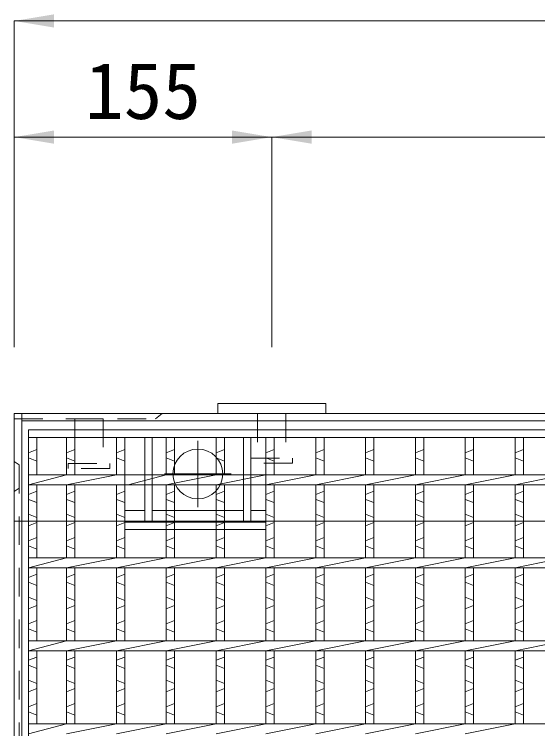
# Model space of a CAD drawing. Units: millimetres, scale not verified. Extents: x 42559 to 133118, y -58351 to -47326.
# Drawn here: x 54961.2 to 55276.4, y -50743.4 to -50312.9 of the extents above; entities that cross this region are included whole.
import ezdxf
from ezdxf.enums import TextEntityAlignment as Align

# ---------------------------------------------------------------- set-up
doc = ezdxf.new("R2010")
doc.units = ezdxf.units.MM
doc.header["$LTSCALE"] = 23
for name, pattern in [('CHAIN', [18.5, 12, -1.5, 3.5, -1.5]), ('USER1', [1.35, 0.75, -0.6]), ('USER2', [3, 2, -1])]:
    doc.linetypes.add(name, pattern=pattern)
for name, color, linetype, lineweight in [('インサート', 92, 'USER1', 9), ('エンボス', 4, 'Continuous', 5), ('グレーチング', 7, 'USER1', 13), ('受枠', 3, 'Continuous', 9), ('寸法線', 7, 'Continuous', 13), ('本体', 2, 'Continuous', 13), ('目地', 132, 'Continuous', 5)]:
    doc.layers.add(name, color=color, linetype=linetype, lineweight=lineweight)
doc.styles.add('ＭＳ ゴシック', font='')
doc.styles.get('ＭＳ ゴシック').set_extended_font_data('MS Gothic')

# ---------------------------------------------------------------- blocks, each defined once
blk = doc.blocks.new('filled_arrow')
at = {"color": 0, "linetype": 'Continuous', "lineweight": -2}
blk.add_solid([(7.5, 1.25), (0, 0), (7.5, -1.25)], dxfattribs=at)

msp = doc.modelspace()

# ---------------------------------------------------------------- linework, layer by layer
at = {"layer": 'インサート'}
for p, q in [((55107.75, -50553.36), (55107.75, -50580.36)), ((55107.75, -50553.36), (55124.75, -50553.36)), ((55124.75, -50553.36), (55124.75, -50580.36)), ((54997.75, -50556.56), (54997.75, -50583.56)), ((54997.75, -50556.56), (55014.75, -50556.56)), ((55014.75, -50556.56), (55014.75, -50583.56)), ((55103.75, -50583.36), (55103.75, -50580.36)), ((55103.75, -50580.36), (55128.75, -50580.36)), ((55128.75, -50580.36), (55128.75, -50583.36)), ((54993.75, -50586.56), (54993.75, -50583.56)), ((54993.75, -50583.56), (55018.75, -50583.56)), ((55018.75, -50583.56), (55018.75, -50586.56)), ((55128.75, -50583.36), (55103.75, -50583.36)), ((55018.75, -50586.56), (54993.75, -50586.56))]:
    msp.add_line(p, q, dxfattribs=at)
at = {"layer": 'エンボス'}
for p, q in [((54969.75, -50577.15), (54974.75, -50575.15)), ((54992.75, -50577.15), (54997.75, -50575.15)), ((55022.75, -50577.15), (55027.75, -50575.15)), ((55052.75, -50577.15), (55057.75, -50575.15)), ((55082.75, -50577.15), (55087.75, -50575.15)), ((55112.75, -50577.15), (55117.75, -50575.15)), ((55142.75, -50577.15), (55147.75, -50575.15)), ((55172.75, -50577.15), (55177.75, -50575.15)), ((55202.75, -50577.15), (55207.75, -50575.15)), ((55232.75, -50577.15), (55237.75, -50575.15)), ((55262.75, -50577.15), (55267.75, -50575.15)), ((54974.75, -50582.15), (54969.75, -50580.15)), ((54997.75, -50582.15), (54992.75, -50580.15)), ((55027.75, -50582.15), (55022.75, -50580.15)), ((55057.75, -50582.15), (55052.75, -50580.15)), ((55087.75, -50582.15), (55082.75, -50580.15)), ((55117.75, -50582.15), (55112.75, -50580.15)), ((55147.75, -50582.15), (55142.75, -50580.15)), ((55177.75, -50582.15), (55172.75, -50580.15)), ((55207.75, -50582.15), (55202.75, -50580.15)), ((55237.75, -50582.15), (55232.75, -50580.15)), ((55267.75, -50582.15), (55262.75, -50580.15)), ((54969.75, -50602.15), (54974.75, -50600.15)), ((54992.75, -50602.15), (54997.75, -50600.15)), ((55022.75, -50602.15), (55027.75, -50600.15)), ((55052.75, -50602.15), (55057.75, -50600.15)), ((55082.75, -50602.15), (55087.75, -50600.15)), ((55112.75, -50602.15), (55117.75, -50600.15)), ((55142.75, -50602.15), (55147.75, -50600.15)), ((55172.75, -50602.15), (55177.75, -50600.15)), ((55202.75, -50602.15), (55207.75, -50600.15)), ((55232.75, -50602.15), (55237.75, -50600.15)), ((55262.75, -50602.15), (55267.75, -50600.15)), ((54974.75, -50607.15), (54969.75, -50605.15)), ((54997.75, -50607.15), (54992.75, -50605.15)), ((55027.75, -50607.15), (55022.75, -50605.15)), ((55057.75, -50607.15), (55052.75, -50605.15)), ((55087.75, -50607.15), (55082.75, -50605.15)), ((55117.75, -50607.15), (55112.75, -50605.15)), ((55147.75, -50607.15), (55142.75, -50605.15)), ((55177.75, -50607.15), (55172.75, -50605.15)), ((55207.75, -50607.15), (55202.75, -50605.15)), ((55237.75, -50607.15), (55232.75, -50605.15)), ((55267.75, -50607.15), (55262.75, -50605.15)), ((54969.75, -50614.15), (54974.75, -50616.15)), ((54992.75, -50614.15), (54997.75, -50616.15)), ((55022.75, -50614.15), (55027.75, -50616.15)), ((55052.75, -50614.15), (55057.75, -50616.15)), ((55082.75, -50614.15), (55087.75, -50616.15)), ((55112.75, -50614.15), (55117.75, -50616.15)), ((55142.75, -50614.15), (55147.75, -50616.15)), ((55172.75, -50614.15), (55177.75, -50616.15)), ((55202.75, -50614.15), (55207.75, -50616.15)), ((55232.75, -50614.15), (55237.75, -50616.15)), ((55262.75, -50614.15), (55267.75, -50616.15)), ((54974.75, -50619.15), (54969.75, -50621.15)), ((54997.75, -50619.15), (54992.75, -50621.15)), ((55027.75, -50619.15), (55022.75, -50621.15)), ((55057.75, -50619.15), (55052.75, -50621.15)), ((55087.75, -50619.15), (55082.75, -50621.15)), ((55117.75, -50619.15), (55112.75, -50621.15)), ((55147.75, -50619.15), (55142.75, -50621.15)), ((55177.75, -50619.15), (55172.75, -50621.15)), ((55207.75, -50619.15), (55202.75, -50621.15)), ((55237.75, -50619.15), (55232.75, -50621.15)), ((55267.75, -50619.15), (55262.75, -50621.15)), ((54969.75, -50630.15), (54974.75, -50628.15)), ((54992.75, -50630.15), (54997.75, -50628.15)), ((55022.75, -50630.15), (55027.75, -50628.15)), ((55052.75, -50630.15), (55057.75, -50628.15)), ((55082.75, -50630.15), (55087.75, -50628.15)), ((55112.75, -50630.15), (55117.75, -50628.15)), ((55142.75, -50630.15), (55147.75, -50628.15)), ((55172.75, -50630.15), (55177.75, -50628.15)), ((55202.75, -50630.15), (55207.75, -50628.15)), ((55232.75, -50630.15), (55237.75, -50628.15)), ((55262.75, -50630.15), (55267.75, -50628.15)), ((54974.75, -50635.15), (54969.75, -50633.15)), ((54997.75, -50635.15), (54992.75, -50633.15)), ((55027.75, -50635.15), (55022.75, -50633.15)), ((55057.75, -50635.15), (55052.75, -50633.15)), ((55087.75, -50635.15), (55082.75, -50633.15)), ((55117.75, -50635.15), (55112.75, -50633.15)), ((55147.75, -50635.15), (55142.75, -50633.15)), ((55177.75, -50635.15), (55172.75, -50633.15)), ((55207.75, -50635.15), (55202.75, -50633.15)), ((55237.75, -50635.15), (55232.75, -50633.15)), ((55267.75, -50635.15), (55262.75, -50633.15)), ((54969.75, -50652.15), (54974.75, -50650.15)), ((54992.75, -50652.15), (54997.75, -50650.15)), ((55022.75, -50652.15), (55027.75, -50650.15)), ((55052.75, -50652.15), (55057.75, -50650.15)), ((55082.75, -50652.15), (55087.75, -50650.15)), ((55112.75, -50652.15), (55117.75, -50650.15)), ((55142.75, -50652.15), (55147.75, -50650.15)), ((55172.75, -50652.15), (55177.75, -50650.15)), ((55202.75, -50652.15), (55207.75, -50650.15)), ((55232.75, -50652.15), (55237.75, -50650.15)), ((55262.75, -50652.15), (55267.75, -50650.15)), ((54974.75, -50657.15), (54969.75, -50655.15)), ((54997.75, -50657.15), (54992.75, -50655.15)), ((55027.75, -50657.15), (55022.75, -50655.15)), ((55057.75, -50657.15), (55052.75, -50655.15)), ((55087.75, -50657.15), (55082.75, -50655.15)), ((55117.75, -50657.15), (55112.75, -50655.15)), ((55147.75, -50657.15), (55142.75, -50655.15)), ((55177.75, -50657.15), (55172.75, -50655.15)), ((55207.75, -50657.15), (55202.75, -50655.15)), ((55237.75, -50657.15), (55232.75, -50655.15)), ((55267.75, -50657.15), (55262.75, -50655.15)), ((54969.75, -50664.15), (54974.75, -50666.15)), ((54992.75, -50664.15), (54997.75, -50666.15)), ((55022.75, -50664.15), (55027.75, -50666.15)), ((55052.75, -50664.15), (55057.75, -50666.15)), ((55082.75, -50664.15), (55087.75, -50666.15)), ((55112.75, -50664.15), (55117.75, -50666.15)), ((55142.75, -50664.15), (55147.75, -50666.15)), ((55172.75, -50664.15), (55177.75, -50666.15)), ((55202.75, -50664.15), (55207.75, -50666.15)), ((55232.75, -50664.15), (55237.75, -50666.15)), ((55262.75, -50664.15), (55267.75, -50666.15)), ((54974.75, -50669.15), (54969.75, -50671.15)), ((54997.75, -50669.15), (54992.75, -50671.15)), ((55027.75, -50669.15), (55022.75, -50671.15)), ((55057.75, -50669.15), (55052.75, -50671.15)), ((55087.75, -50669.15), (55082.75, -50671.15)), ((55117.75, -50669.15), (55112.75, -50671.15)), ((55147.75, -50669.15), (55142.75, -50671.15)), ((55177.75, -50669.15), (55172.75, -50671.15)), ((55207.75, -50669.15), (55202.75, -50671.15)), ((55237.75, -50669.15), (55232.75, -50671.15)), ((55267.75, -50669.15), (55262.75, -50671.15)), ((54969.75, -50680.15), (54974.75, -50678.15)), ((54992.75, -50680.15), (54997.75, -50678.15)), ((55022.75, -50680.15), (55027.75, -50678.15)), ((55052.75, -50680.15), (55057.75, -50678.15)), ((55082.75, -50680.15), (55087.75, -50678.15)), ((55112.75, -50680.15), (55117.75, -50678.15)), ((55142.75, -50680.15), (55147.75, -50678.15)), ((55172.75, -50680.15), (55177.75, -50678.15)), ((55202.75, -50680.15), (55207.75, -50678.15)), ((55232.75, -50680.15), (55237.75, -50678.15)), ((55262.75, -50680.15), (55267.75, -50678.15)), ((54974.75, -50685.15), (54969.75, -50683.15)), ((54997.75, -50685.15), (54992.75, -50683.15)), ((55027.75, -50685.15), (55022.75, -50683.15)), ((55057.75, -50685.15), (55052.75, -50683.15)), ((55087.75, -50685.15), (55082.75, -50683.15)), ((55117.75, -50685.15), (55112.75, -50683.15)), ((55147.75, -50685.15), (55142.75, -50683.15)), ((55177.75, -50685.15), (55172.75, -50683.15)), ((55207.75, -50685.15), (55202.75, -50683.15)), ((55237.75, -50685.15), (55232.75, -50683.15)), ((55267.75, -50685.15), (55262.75, -50683.15)), ((54969.75, -50702.15), (54974.75, -50700.15)), ((54992.75, -50702.15), (54997.75, -50700.15)), ((55022.75, -50702.15), (55027.75, -50700.15)), ((55052.75, -50702.15), (55057.75, -50700.15)), ((55082.75, -50702.15), (55087.75, -50700.15)), ((55112.75, -50702.15), (55117.75, -50700.15)), ((55142.75, -50702.15), (55147.75, -50700.15)), ((55172.75, -50702.15), (55177.75, -50700.15)), ((55202.75, -50702.15), (55207.75, -50700.15)), ((55232.75, -50702.15), (55237.75, -50700.15)), ((55262.75, -50702.15), (55267.75, -50700.15)), ((54974.75, -50707.15), (54969.75, -50705.15)), ((54997.75, -50707.15), (54992.75, -50705.15)), ((55027.75, -50707.15), (55022.75, -50705.15)), ((55057.75, -50707.15), (55052.75, -50705.15)), ((55087.75, -50707.15), (55082.75, -50705.15)), ((55117.75, -50707.15), (55112.75, -50705.15)), ((55147.75, -50707.15), (55142.75, -50705.15)), ((55177.75, -50707.15), (55172.75, -50705.15)), ((55207.75, -50707.15), (55202.75, -50705.15)), ((55237.75, -50707.15), (55232.75, -50705.15)), ((55267.75, -50707.15), (55262.75, -50705.15)), ((54969.75, -50714.15), (54974.75, -50716.15)), ((54992.75, -50714.15), (54997.75, -50716.15)), ((55022.75, -50714.15), (55027.75, -50716.15)), ((55052.75, -50714.15), (55057.75, -50716.15)), ((55082.75, -50714.15), (55087.75, -50716.15)), ((55112.75, -50714.15), (55117.75, -50716.15)), ((55142.75, -50714.15), (55147.75, -50716.15)), ((55172.75, -50714.15), (55177.75, -50716.15)), ((55202.75, -50714.15), (55207.75, -50716.15)), ((55232.75, -50714.15), (55237.75, -50716.15)), ((55262.75, -50714.15), (55267.75, -50716.15)), ((54974.75, -50719.15), (54969.75, -50721.15)), ((54997.75, -50719.15), (54992.75, -50721.15)), ((55027.75, -50719.15), (55022.75, -50721.15)), ((55057.75, -50719.15), (55052.75, -50721.15)), ((55087.75, -50719.15), (55082.75, -50721.15)), ((55117.75, -50719.15), (55112.75, -50721.15)), ((55147.75, -50719.15), (55142.75, -50721.15)), ((55177.75, -50719.15), (55172.75, -50721.15)), ((55207.75, -50719.15), (55202.75, -50721.15)), ((55237.75, -50719.15), (55232.75, -50721.15)), ((55267.75, -50719.15), (55262.75, -50721.15)), ((54969.75, -50730.15), (54974.75, -50728.15)), ((54992.75, -50730.15), (54997.75, -50728.15)), ((55022.75, -50730.15), (55027.75, -50728.15)), ((55052.75, -50730.15), (55057.75, -50728.15)), ((55082.75, -50730.15), (55087.75, -50728.15)), ((55112.75, -50730.15), (55117.75, -50728.15)), ((55142.75, -50730.15), (55147.75, -50728.15)), ((55172.75, -50730.15), (55177.75, -50728.15)), ((55202.75, -50730.15), (55207.75, -50728.15)), ((55232.75, -50730.15), (55237.75, -50728.15)), ((55262.75, -50730.15), (55267.75, -50728.15)), ((54974.75, -50735.15), (54969.75, -50733.15)), ((54997.75, -50735.15), (54992.75, -50733.15)), ((55027.75, -50735.15), (55022.75, -50733.15)), ((55057.75, -50735.15), (55052.75, -50733.15)), ((55087.75, -50735.15), (55082.75, -50733.15)), ((55117.75, -50735.15), (55112.75, -50733.15)), ((55147.75, -50735.15), (55142.75, -50733.15)), ((55177.75, -50735.15), (55172.75, -50733.15)), ((55207.75, -50735.15), (55202.75, -50733.15)), ((55237.75, -50735.15), (55232.75, -50733.15)), ((55267.75, -50735.15), (55262.75, -50733.15))]:
    msp.add_line(p, q, dxfattribs=at)
at = {"layer": 'グレーチング', "linetype": 'Continuous', "lineweight": 9}
for p, q in [((54969.75, -50563.36), (54969.75, -50973.36)), ((54969.75, -50563.36), (55950.75, -50563.36)), ((54969.75, -50567.86), (55950.75, -50567.86)), ((54974.75, -50567.86), (54974.75, -50590.36)), ((54992.75, -50567.86), (54992.75, -50590.36)), ((54997.75, -50567.86), (54997.75, -50590.36)), ((55022.75, -50567.86), (55022.75, -50590.36)), ((55027.75, -50567.86), (55027.75, -50640.36)), ((55039.75, -50567.86), (55039.75, -50618.86)), ((55044.25, -50567.86), (55044.25, -50618.86)), ((55052.75, -50567.86), (55052.75, -50590.36)), ((55057.75, -50567.86), (55057.75, -50590.36)), ((55082.75, -50567.86), (55082.75, -50590.36)), ((55087.75, -50567.86), (55087.75, -50590.36)), ((55099.25, -50567.86), (55099.25, -50618.86)), ((55103.75, -50567.86), (55103.75, -50618.86)), ((55112.75, -50567.86), (55112.75, -50640.36)), ((55117.75, -50567.86), (55117.75, -50590.36)), ((55142.75, -50567.86), (55142.75, -50590.36)), ((55147.75, -50567.86), (55147.75, -50590.36)), ((55172.75, -50567.86), (55172.75, -50590.36)), ((55177.75, -50567.86), (55177.75, -50590.36)), ((55202.75, -50567.86), (55202.75, -50590.36)), ((55207.75, -50567.86), (55207.75, -50590.36)), ((55232.75, -50567.86), (55232.75, -50590.36)), ((55237.75, -50567.86), (55237.75, -50590.36)), ((55262.75, -50567.86), (55262.75, -50590.36)), ((55267.75, -50567.86), (55267.75, -50590.36)), ((54969.75, -50596.36), (54992.75, -50590.36)), ((54969.75, -50590.36), (55950.75, -50590.36)), ((54992.75, -50596.36), (55022.75, -50590.36)), ((55029.75, -50596.36), (55052.75, -50590.36)), ((55052.75, -50596.36), (55082.75, -50590.36)), ((55082.75, -50596.36), (55112.75, -50590.36)), ((55112.75, -50596.36), (55142.75, -50590.36)), ((55142.75, -50596.36), (55172.75, -50590.36)), ((55172.75, -50596.36), (55202.75, -50590.36)), ((55202.75, -50596.36), (55232.75, -50590.36)), ((55232.75, -50596.36), (55262.75, -50590.36)), ((55262.75, -50596.36), (55292.75, -50590.36)), ((54969.75, -50596.36), (55950.75, -50596.36)), ((54974.75, -50596.36), (54974.75, -50640.36)), ((54992.75, -50596.36), (54992.75, -50640.36)), ((54997.75, -50596.36), (54997.75, -50640.36)), ((55022.75, -50596.36), (55022.75, -50640.36)), ((55052.75, -50596.36), (55052.75, -50640.36)), ((55057.75, -50596.36), (55057.75, -50640.36)), ((55082.75, -50596.36), (55082.75, -50640.36)), ((55087.75, -50596.36), (55087.75, -50640.36)), ((55117.75, -50596.36), (55117.75, -50640.36)), ((55142.75, -50596.36), (55142.75, -50640.36)), ((55147.75, -50596.36), (55147.75, -50640.36)), ((55172.75, -50596.36), (55172.75, -50640.36)), ((55177.75, -50596.36), (55177.75, -50640.36)), ((55202.75, -50596.36), (55202.75, -50640.36)), ((55207.75, -50596.36), (55207.75, -50640.36)), ((55232.75, -50596.36), (55232.75, -50640.36)), ((55237.75, -50596.36), (55237.75, -50640.36)), ((55262.75, -50596.36), (55262.75, -50640.36)), ((55267.75, -50596.36), (55267.75, -50640.36)), ((55027.75, -50611.86), (55039.75, -50611.86)), ((55044.25, -50611.86), (55099.25, -50611.86)), ((55103.75, -50611.86), (55112.75, -50611.86)), ((55027.75, -50618.86), (55112.75, -50618.86)), ((55027.75, -50623.36), (55112.75, -50623.36)), ((54969.75, -50640.36), (55950.75, -50640.36)), ((54969.75, -50646.36), (54992.75, -50640.36)), ((54992.75, -50646.36), (55022.75, -50640.36)), ((55022.75, -50646.36), (55052.75, -50640.36)), ((55052.75, -50646.36), (55082.75, -50640.36)), ((55082.75, -50646.36), (55112.75, -50640.36)), ((55112.75, -50646.36), (55142.75, -50640.36)), ((55142.75, -50646.36), (55172.75, -50640.36)), ((55172.75, -50646.36), (55202.75, -50640.36)), ((55202.75, -50646.36), (55232.75, -50640.36)), ((55232.75, -50646.36), (55262.75, -50640.36)), ((55262.75, -50646.36), (55292.75, -50640.36)), ((54969.75, -50646.36), (55950.75, -50646.36)), ((54974.75, -50646.36), (54974.75, -50690.36)), ((54992.75, -50646.36), (54992.75, -50690.36)), ((54997.75, -50646.36), (54997.75, -50690.36)), ((55022.75, -50646.36), (55022.75, -50690.36)), ((55027.75, -50646.36), (55027.75, -50690.36)), ((55052.75, -50646.36), (55052.75, -50690.36)), ((55057.75, -50646.36), (55057.75, -50690.36)), ((55082.75, -50646.36), (55082.75, -50690.36)), ((55087.75, -50646.36), (55087.75, -50690.36)), ((55112.75, -50646.36), (55112.75, -50690.36)), ((55117.75, -50646.36), (55117.75, -50690.36)), ((55142.75, -50646.36), (55142.75, -50690.36)), ((55147.75, -50646.36), (55147.75, -50690.36)), ((55172.75, -50646.36), (55172.75, -50690.36)), ((55177.75, -50646.36), (55177.75, -50690.36)), ((55202.75, -50646.36), (55202.75, -50690.36)), ((55207.75, -50646.36), (55207.75, -50690.36)), ((55232.75, -50646.36), (55232.75, -50690.36)), ((55237.75, -50646.36), (55237.75, -50690.36)), ((55262.75, -50646.36), (55262.75, -50690.36)), ((55267.75, -50646.36), (55267.75, -50690.36)), ((54969.75, -50690.36), (55950.75, -50690.36)), ((54969.75, -50696.36), (54992.75, -50690.36)), ((54992.75, -50696.36), (55022.75, -50690.36)), ((55022.75, -50696.36), (55052.75, -50690.36)), ((55052.75, -50696.36), (55082.75, -50690.36)), ((55082.75, -50696.36), (55112.75, -50690.36)), ((55112.75, -50696.36), (55142.75, -50690.36)), ((55142.75, -50696.36), (55172.75, -50690.36)), ((55172.75, -50696.36), (55202.75, -50690.36)), ((55202.75, -50696.36), (55232.75, -50690.36)), ((55232.75, -50696.36), (55262.75, -50690.36)), ((55262.75, -50696.36), (55292.75, -50690.36)), ((54969.75, -50696.36), (55950.75, -50696.36)), ((54974.75, -50696.36), (54974.75, -50740.36)), ((54992.75, -50696.36), (54992.75, -50740.36)), ((54997.75, -50696.36), (54997.75, -50740.36)), ((55022.75, -50696.36), (55022.75, -50740.36)), ((55027.75, -50696.36), (55027.75, -50740.36)), ((55052.75, -50696.36), (55052.75, -50740.36)), ((55057.75, -50696.36), (55057.75, -50740.36)), ((55082.75, -50696.36), (55082.75, -50740.36)), ((55087.75, -50696.36), (55087.75, -50740.36)), ((55112.75, -50696.36), (55112.75, -50740.36)), ((55117.75, -50696.36), (55117.75, -50740.36)), ((55142.75, -50696.36), (55142.75, -50740.36)), ((55147.75, -50696.36), (55147.75, -50740.36)), ((55172.75, -50696.36), (55172.75, -50740.36)), ((55177.75, -50696.36), (55177.75, -50740.36)), ((55202.75, -50696.36), (55202.75, -50740.36)), ((55207.75, -50696.36), (55207.75, -50740.36)), ((55232.75, -50696.36), (55232.75, -50740.36)), ((55237.75, -50696.36), (55237.75, -50740.36)), ((55262.75, -50696.36), (55262.75, -50740.36)), ((55267.75, -50696.36), (55267.75, -50740.36)), ((54969.75, -50740.36), (55950.75, -50740.36)), ((54969.75, -50746.36), (54992.75, -50740.36)), ((54992.75, -50746.36), (55022.75, -50740.36)), ((55022.75, -50746.36), (55052.75, -50740.36)), ((55052.75, -50746.36), (55082.75, -50740.36)), ((55082.75, -50746.36), (55112.75, -50740.36)), ((55112.75, -50746.36), (55142.75, -50740.36)), ((55142.75, -50746.36), (55172.75, -50740.36)), ((55172.75, -50746.36), (55202.75, -50740.36)), ((55202.75, -50746.36), (55232.75, -50740.36)), ((55232.75, -50746.36), (55262.75, -50740.36))]:
    msp.add_line(p, q, dxfattribs=at)
at = {"layer": 'グレーチング', "linetype": 'CHAIN', "lineweight": 9}
for p, q in [((55071.75, -50609.86), (55071.75, -50569.86)), ((55051.75, -50589.86), (55091.75, -50589.86))]:
    msp.add_line(p, q, dxfattribs=at)
at = {"layer": 'グレーチング', "linetype": 'Continuous', "lineweight": 9}
msp.add_circle((55071.75, -50589.86), 15, dxfattribs=at)
at = {"layer": '受枠'}
for p, q in [((55083.75, -50547.36), (55148.75, -50547.36)), ((55083.75, -50547.36), (55083.75, -50553.36)), ((55148.75, -50547.36), (55148.75, -50553.36)), ((55959.25, -50553.36), (54961.25, -50553.36)), ((54961.25, -50983.36), (54961.25, -50553.36)), ((54965.75, -50983.36), (54965.75, -50553.36)), ((55954.75, -50557.86), (54965.75, -50557.86)), ((55954.75, -50618.36), (54965.75, -50618.36))]:
    msp.add_line(p, q, dxfattribs=at)
at = {"layer": '寸法線'}
for p, q in [((54961.25, -50316.88), (55959.25, -50316.88)), ((54961.25, -50513.36), (54961.25, -50316.88)), ((54961.25, -50386.88), (55116.25, -50386.88)), ((54961.25, -50513.36), (54961.25, -50386.88)), ((55116.25, -50513.36), (55116.25, -50386.88)), ((55116.25, -50386.88), (55804.25, -50386.88)), ((55116.25, -50513.36), (55116.25, -50386.88))]:
    msp.add_line(p, q, dxfattribs=at)
at = {"layer": '本体'}
for q in [(54961.25, -50983.36), (55959.25, -50553.36)]:
    msp.add_line((54961.25, -50553.36), q, dxfattribs=at)
at = {"layer": '本体', "linetype": 'USER1', "lineweight": 9}
for p, q in [((55046.25, -50556.56), (55050.25, -50553.36)), ((54961.25, -50556.56), (55046.25, -50556.56))]:
    msp.add_line(p, q, dxfattribs=at)
at = {"layer": '本体', "linetype": 'USER2', "lineweight": 9}
msp.add_line((54961.25, -50618.36), (55959.25, -50618.36), dxfattribs=at)
at = {"layer": '目地', "linetype": 'USER1'}
for p, q in [((54961.25, -50582.36), (54964.25, -50584.36)), ((54964.25, -50584.36), (54964.25, -50952.36)), ((54964.25, -50598.36), (54961.25, -50600.36))]:
    msp.add_line(p, q, dxfattribs=at)

# ---------------------------------------------------------------- block references
at = {"layer": '寸法線', "xscale": 3.2, "yscale": 3.2}
for p in [(54961.25, -50316.88), (54961.25, -50386.88), (55116.25, -50386.88)]:
    msp.add_blockref('filled_arrow', p, dxfattribs=at)
at = {"layer": '寸法線', "xscale": 3.2, "yscale": 3.2, "rotation": 180}
msp.add_blockref('filled_arrow', (55116.25, -50386.88), dxfattribs=at)

# ---------------------------------------------------------------- texts
at = {"layer": '寸法線', "style": 'ＭＳ ゴシック'}
msp.add_text('155', height=34.18, dxfattribs=at).set_placement((55038.75, -50358.88), align=Align.MIDDLE_CENTER)

doc.saveas('drawing.dxf')
